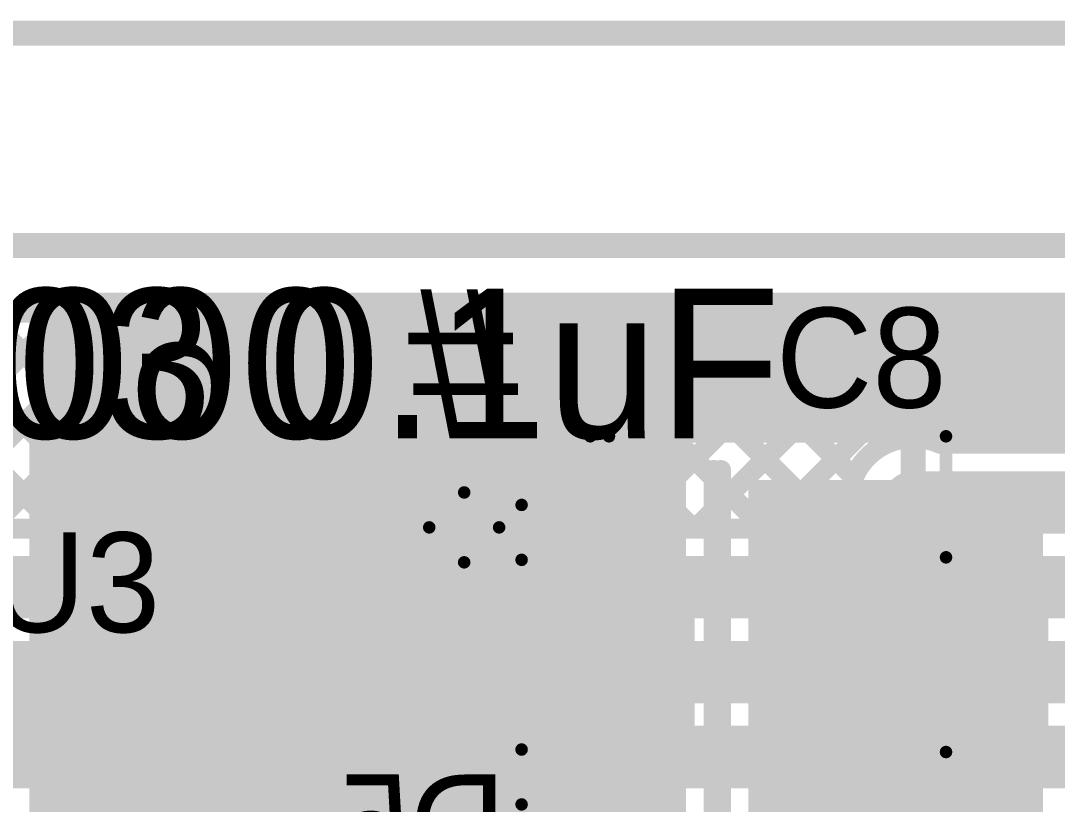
# Model space of a CAD drawing. Header units: millimetres. Extents: x 0.84 to 3.69, y 1.83 to 3.72.
# Drawn here: x 1.3565 to 1.7717, y 3.3831 to 3.697 of the extents above; entities that cross this region are included whole.
import ezdxf

# ---------------------------------------------------------------- set-up
doc = ezdxf.new("R2010")
doc.units = ezdxf.units.MM
doc.header["$MEASUREMENT"] = 0
for name, color, linetype in [('BottomLayer', 5, 'Continuous'), ('BottomOverlay', 54, 'Continuous'), ('BottomSolder', 6, 'Continuous'), ('Mechanical1', 6, 'Continuous'), ('Mechanical2', 216, 'Continuous'), ('MultiLayer', 9, 'Continuous'), ('TopLayer', 1, 'Continuous'), ('TopOverlay', 2, 'Continuous'), ('TopPaste', 8, 'Continuous'), ('TopSolder', 216, 'Continuous'), ('ViaHoleLayer', 16, 'Continuous')]:
    doc.layers.add(name, color=color, linetype=linetype)

# ---------------------------------------------------------------- blocks, each defined once
blk = doc.blocks.new('RVT1E100M0405_14')
at = {"layer": 'TopLayer'}
for points in [[(-0.12205, -0.0315), (-0.01969, -0.0315), (-0.12205, 0.0315), (-0.01969, 0.0315)], [(0.01969, -0.0315), (0.12205, -0.0315), (0.01969, 0.0315), (0.12205, 0.0315)]]:
    blk.add_solid(points, dxfattribs=at)
at = {"layer": 'TopOverlay', "const_width": 0.005}
for points in [[(-0.085, 0.06), (-0.0575, 0.0875)], [(-0.0575, 0.0875), (-0.05, 0.0875)], [(-0.05, 0.0875), (0.085, 0.0875)], [(0.085, 0.039), (0.085, 0.0875)], [(-0.108, 0.037), (-0.108, 0.065)], [(-0.085, 0.06), (-0.085, 0.038)], [(-0.122, 0.051), (-0.094, 0.051)], [(-0.085, -0.06), (-0.085, -0.038)], [(0.085, -0.0875), (0.085, -0.039)], [(-0.085, -0.06), (-0.0575, -0.0875)], [(-0.0575, -0.0875), (-0.05, -0.0875)], [(-0.05, -0.0875), (0.085, -0.0875)]]:
    blk.add_lwpolyline(points, dxfattribs=at)
at = {"layer": 'TopOverlay', "const_width": 0.0025}
for points in [[(-0.05875, 0.0875, 1), (-0.05625, 0.0875, 1)], [(-0.05875, 0.0875, 1), (-0.05625, 0.0875, 1)], [(-0.05125, 0.0875, 1), (-0.04875, 0.0875, 1)], [(-0.05125, 0.0875, 1), (-0.04875, 0.0875, 1)], [(0.08375, 0.0875, 1), (0.08625, 0.0875, 1)], [(0.08375, 0.0875, 1), (0.08625, 0.0875, 1)], [(-0.10925, 0.065, 1), (-0.10675, 0.065, 1)], [(-0.08625, 0.06, 1), (-0.08375, 0.06, 1)], [(-0.08625, 0.06, 1), (-0.08375, 0.06, 1)], [(-0.12325, 0.051, 1), (-0.12075, 0.051, 1)], [(-0.09525, 0.051, 1), (-0.09275, 0.051, 1)], [(-0.10925, 0.037, 1), (-0.10675, 0.037, 1)], [(-0.08625, 0.038, 1), (-0.08375, 0.038, 1)], [(0.08375, 0.039, 1), (0.08625, 0.039, 1)], [(-0.08625, -0.038, 1), (-0.08375, -0.038, 1)], [(0.08375, -0.039, 1), (0.08625, -0.039, 1)], [(-0.08625, -0.06, 1), (-0.08375, -0.06, 1)], [(-0.08625, -0.06, 1), (-0.08375, -0.06, 1)], [(-0.05875, -0.0875, 1), (-0.05625, -0.0875, 1)], [(-0.05875, -0.0875, 1), (-0.05625, -0.0875, 1)], [(-0.05125, -0.0875, 1), (-0.04875, -0.0875, 1)], [(-0.05125, -0.0875, 1), (-0.04875, -0.0875, 1)], [(0.08375, -0.0875, 1), (0.08625, -0.0875, 1)], [(0.08375, -0.0875, 1), (0.08625, -0.0875, 1)]]:
    blk.add_lwpolyline(points, format="xyb", close=True, dxfattribs=at)
at = {"layer": 'TopPaste'}
for points in [[(-0.12205, -0.0315), (-0.01969, -0.0315), (-0.12205, 0.0315), (-0.01969, 0.0315)], [(0.01969, -0.0315), (0.12205, -0.0315), (0.01969, 0.0315), (0.12205, 0.0315)]]:
    blk.add_solid(points, dxfattribs=at)
at = {"layer": 'TopSolder'}
for points in [[(-0.12605, -0.0355), (-0.01569, -0.0355), (-0.12605, 0.0355), (-0.01569, 0.0355)], [(0.01569, -0.0355), (0.12605, -0.0355), (0.01569, 0.0355), (0.12605, 0.0355)]]:
    blk.add_solid(points, dxfattribs=at)
blk = doc.blocks.new('SOT_223_34')
at = {"layer": 'TopLayer'}
for points in [[(-0.0748, 0.08071), (0.0748, 0.08071), (-0.0748, 0.15945), (0.0748, 0.15945)], [(-0.12008, -0.15945), (-0.06102, -0.15945), (-0.12008, -0.08071), (-0.06102, -0.08071)], [(-0.02953, -0.15945), (0.02953, -0.15945), (-0.02953, -0.08071), (0.02953, -0.08071)], [(0.06102, -0.15945), (0.12008, -0.15945), (0.06102, -0.08071), (0.12008, -0.08071)]]:
    blk.add_solid(points, dxfattribs=at)
at = {"layer": 'TopOverlay', "const_width": 0.01}
for points in [[(-0.132, 0.071), (-0.132, -0.072)], [(-0.132, 0.071), (0.132, 0.071)], [(0.132, 0.071), (0.132, -0.072)], [(-0.132, -0.072), (0.132, -0.072)]]:
    blk.add_lwpolyline(points, dxfattribs=at)
at = {"layer": 'TopOverlay'}
for points, const_width in [([(-0.1345, 0.071, 1), (-0.1295, 0.071, 1)], 0.005), ([(-0.1345, 0.071, 1), (-0.1295, 0.071, 1)], 0.005), ([(0.1295, 0.071, 1), (0.1345, 0.071, 1)], 0.005), ([(0.1295, 0.071, 1), (0.1345, 0.071, 1)], 0.005), ([(-0.1345, -0.072, 1), (-0.1295, -0.072, 1)], 0.005), ([(-0.1345, -0.072, 1), (-0.1295, -0.072, 1)], 0.005), ([(0.1295, -0.072, 1), (0.1345, -0.072, 1)], 0.005), ([(0.1295, -0.072, 1), (0.1345, -0.072, 1)], 0.005), ([(-0.133, -0.11, 1), (-0.149, -0.11, 1)], 0.01969), ([(-0.15392, -0.11, 1), (-0.14408, -0.11, 1)], 0.00984), ([(-0.13792, -0.11, 1), (-0.12808, -0.11, 1)], 0.00984)]:
    blk.add_lwpolyline(points, format="xyb", close=True, dxfattribs=dict(at, const_width=const_width))
at = {"layer": 'TopPaste'}
for points in [[(-0.0748, 0.08071), (0.0748, 0.08071), (-0.0748, 0.15945), (0.0748, 0.15945)], [(-0.12008, -0.15945), (-0.06102, -0.15945), (-0.12008, -0.08071), (-0.06102, -0.08071)], [(-0.02953, -0.15945), (0.02953, -0.15945), (-0.02953, -0.08071), (0.02953, -0.08071)], [(0.06102, -0.15945), (0.12008, -0.15945), (0.06102, -0.08071), (0.12008, -0.08071)]]:
    blk.add_solid(points, dxfattribs=at)
at = {"layer": 'TopSolder'}
for points in [[(-0.0788, 0.07671), (0.0788, 0.07671), (-0.0788, 0.16345), (0.0788, 0.16345)], [(-0.12408, -0.16345), (-0.05702, -0.16345), (-0.12408, -0.07671), (-0.05702, -0.07671)], [(-0.03353, -0.16345), (0.03353, -0.16345), (-0.03353, -0.07671), (0.03353, -0.07671)], [(0.05702, -0.16345), (0.12408, -0.16345), (0.05702, -0.07671), (0.12408, -0.07671)]]:
    blk.add_solid(points, dxfattribs=at)

msp = doc.modelspace()

# ---------------------------------------------------------------- linework, layer by layer
at = {"layer": 'BottomLayer'}
for points, const_width in [([(1.14635, 3.58), (2.52129, 3.58)], 0.008), ([(1.2849, 3.58), (1.3714, 3.4935)], 0.008), ([(1.28733, 3.4935), (1.37383, 3.58)], 0.008), ([(1.31318, 3.58), (1.39968, 3.4935)], 0.008), ([(1.31561, 3.4935), (1.40211, 3.58)], 0.008), ([(1.34147, 3.58), (1.42797, 3.4935)], 0.008), ([(1.34389, 3.4935), (1.43039, 3.58)], 0.008), ([(1.36975, 3.58), (1.45625, 3.4935)], 0.008), ([(1.37218, 3.4935), (1.45868, 3.58)], 0.008), ([(1.39803, 3.58), (1.48453, 3.4935)], 0.008), ([(1.40046, 3.4935), (1.48696, 3.58)], 0.008), ([(1.42632, 3.58), (1.51282, 3.4935)], 0.008), ([(1.42875, 3.4935), (1.51525, 3.58)], 0.008), ([(1.4546, 3.58), (1.5411, 3.4935)], 0.008), ([(1.45703, 3.4935), (1.54353, 3.58)], 0.008), ([(1.48289, 3.58), (1.56939, 3.4935)], 0.008), ([(1.48532, 3.4935), (1.57182, 3.58)], 0.008), ([(1.51117, 3.58), (1.59767, 3.4935)], 0.008), ([(1.5136, 3.4935), (1.6001, 3.58)], 0.008), ([(1.53946, 3.58), (1.62596, 3.4935)], 0.008), ([(1.54188, 3.4935), (1.62838, 3.58)], 0.008), ([(1.56774, 3.58), (1.65424, 3.4935)], 0.008), ([(1.57017, 3.4935), (1.65667, 3.58)], 0.008), ([(1.59602, 3.58), (1.68252, 3.4935)], 0.008), ([(1.59845, 3.4935), (1.68495, 3.58)], 0.008), ([(1.62431, 3.58), (1.69024, 3.51407)], 0.008), ([(1.62674, 3.4935), (1.71324, 3.58)], 0.008), ([(1.65259, 3.58), (1.70457, 3.52803)], 0.008), ([(1.65502, 3.4935), (1.74152, 3.58)], 0.008), ([(1.68088, 3.58), (1.73338, 3.5275)], 0.008), ([(1.70916, 3.58), (1.76166, 3.5275)], 0.008), ([(1.71911, 3.5293), (1.76981, 3.58)], 0.008), ([(1.73745, 3.58), (1.78995, 3.5275)], 0.008), ([(1.74559, 3.5275), (1.79809, 3.58)], 0.008), ([(1.76573, 3.58), (1.81823, 3.5275)], 0.008), ([(1.77387, 3.5275), (1.82637, 3.58)], 0.008), ([(1.714, 3.504), (1.714, 3.52581)], 0.01), ([(1.72468, 3.5275), (1.975, 3.5275)], 0.008), ([(1.714, 3.504), (1.975, 3.504)], 0.025), ([(1.69219, 3.504), (1.714, 3.504)], 0.01), ([(1.68331, 3.4935), (1.6887, 3.49889)], 0.008), ([(1.268, 3.4935), (1.69042, 3.4935)], 0.008), ([(1.268, 3.47), (1.95825, 3.47)], 0.025), ([(1.29, 3.436), (1.947, 3.436)], 0.025), ([(1.317, 3.402), (1.93575, 3.402)], 0.025)]:
    msp.add_lwpolyline(points, dxfattribs=dict(at, const_width=const_width))
for points, const_width in [([(1.36775, 3.58, 1), (1.37175, 3.58, 1)], 0.004), ([(1.37183, 3.58, 1), (1.37583, 3.58, 1)], 0.004), ([(1.39603, 3.58, 1), (1.40003, 3.58, 1)], 0.004), ([(1.40011, 3.58, 1), (1.40411, 3.58, 1)], 0.004), ([(1.42432, 3.58, 1), (1.42832, 3.58, 1)], 0.004), ([(1.42839, 3.58, 1), (1.43239, 3.58, 1)], 0.004), ([(1.4526, 3.58, 1), (1.4566, 3.58, 1)], 0.004), ([(1.45668, 3.58, 1), (1.46068, 3.58, 1)], 0.004), ([(1.48089, 3.58, 1), (1.48489, 3.58, 1)], 0.004), ([(1.48496, 3.58, 1), (1.48896, 3.58, 1)], 0.004), ([(1.50917, 3.58, 1), (1.51317, 3.58, 1)], 0.004), ([(1.51325, 3.58, 1), (1.51725, 3.58, 1)], 0.004), ([(1.53746, 3.58, 1), (1.54146, 3.58, 1)], 0.004), ([(1.54153, 3.58, 1), (1.54553, 3.58, 1)], 0.004), ([(1.56574, 3.58, 1), (1.56974, 3.58, 1)], 0.004), ([(1.56982, 3.58, 1), (1.57382, 3.58, 1)], 0.004), ([(1.59402, 3.58, 1), (1.59802, 3.58, 1)], 0.004), ([(1.5981, 3.58, 1), (1.6021, 3.58, 1)], 0.004), ([(1.62231, 3.58, 1), (1.62631, 3.58, 1)], 0.004), ([(1.62638, 3.58, 1), (1.63038, 3.58, 1)], 0.004), ([(1.65059, 3.58, 1), (1.65459, 3.58, 1)], 0.004), ([(1.65467, 3.58, 1), (1.65867, 3.58, 1)], 0.004), ([(1.67888, 3.58, 1), (1.68288, 3.58, 1)], 0.004), ([(1.68295, 3.58, 1), (1.68695, 3.58, 1)], 0.004), ([(1.70716, 3.58, 1), (1.71116, 3.58, 1)], 0.004), ([(1.71124, 3.58, 1), (1.71524, 3.58, 1)], 0.004), ([(1.73545, 3.58, 1), (1.73945, 3.58, 1)], 0.004), ([(1.73952, 3.58, 1), (1.74352, 3.58, 1)], 0.004), ([(1.76373, 3.58, 1), (1.76773, 3.58, 1)], 0.004), ([(1.76781, 3.58, 1), (1.77181, 3.58, 1)], 0.004), ([(1.70257, 3.52803, 1), (1.70657, 3.52803, 1)], 0.004), ([(1.7115, 3.52581, 1), (1.7165, 3.52581, 1)], 0.005), ([(1.71711, 3.5293, 1), (1.72111, 3.5293, 1)], 0.004), ([(1.72268, 3.5275, 1), (1.72668, 3.5275, 1)], 0.004), ([(1.72268, 3.5275, 1), (1.72668, 3.5275, 1)], 0.004), ([(1.73138, 3.5275, 1), (1.73538, 3.5275, 1)], 0.004), ([(1.74359, 3.5275, 1), (1.74759, 3.5275, 1)], 0.004), ([(1.75966, 3.5275, 1), (1.76366, 3.5275, 1)], 0.004), ([(1.77187, 3.5275, 1), (1.77587, 3.5275, 1)], 0.004), ([(1.68824, 3.51407, 1), (1.69224, 3.51407, 1)], 0.004), ([(1.70775, 3.504, 1), (1.72025, 3.504, 1)], 0.0125), ([(1.70809, 3.504, 1), (1.71991, 3.504, 1)], 0.01181), ([(1.68969, 3.504, 1), (1.69469, 3.504, 1)], 0.005), ([(1.7115, 3.504, 1), (1.7165, 3.504, 1)], 0.005), ([(1.7115, 3.504, 1), (1.7165, 3.504, 1)], 0.005), ([(1.6867, 3.49889, 1), (1.6907, 3.49889, 1)], 0.004), ([(1.3694, 3.4935, 1), (1.3734, 3.4935, 1)], 0.004), ([(1.37018, 3.4935, 1), (1.37418, 3.4935, 1)], 0.004), ([(1.39768, 3.4935, 1), (1.40168, 3.4935, 1)], 0.004), ([(1.39846, 3.4935, 1), (1.40246, 3.4935, 1)], 0.004), ([(1.42597, 3.4935, 1), (1.42997, 3.4935, 1)], 0.004), ([(1.42675, 3.4935, 1), (1.43075, 3.4935, 1)], 0.004), ([(1.45425, 3.4935, 1), (1.45825, 3.4935, 1)], 0.004), ([(1.45503, 3.4935, 1), (1.45903, 3.4935, 1)], 0.004), ([(1.48253, 3.4935, 1), (1.48653, 3.4935, 1)], 0.004), ([(1.48332, 3.4935, 1), (1.48732, 3.4935, 1)], 0.004), ([(1.51082, 3.4935, 1), (1.51482, 3.4935, 1)], 0.004), ([(1.5116, 3.4935, 1), (1.5156, 3.4935, 1)], 0.004), ([(1.5391, 3.4935, 1), (1.5431, 3.4935, 1)], 0.004), ([(1.53988, 3.4935, 1), (1.54388, 3.4935, 1)], 0.004), ([(1.56739, 3.4935, 1), (1.57139, 3.4935, 1)], 0.004), ([(1.56817, 3.4935, 1), (1.57217, 3.4935, 1)], 0.004), ([(1.59567, 3.4935, 1), (1.59967, 3.4935, 1)], 0.004), ([(1.59645, 3.4935, 1), (1.60045, 3.4935, 1)], 0.004), ([(1.62396, 3.4935, 1), (1.62796, 3.4935, 1)], 0.004), ([(1.62474, 3.4935, 1), (1.62874, 3.4935, 1)], 0.004), ([(1.65224, 3.4935, 1), (1.65624, 3.4935, 1)], 0.004), ([(1.65302, 3.4935, 1), (1.65702, 3.4935, 1)], 0.004), ([(1.68052, 3.4935, 1), (1.68452, 3.4935, 1)], 0.004), ([(1.68131, 3.4935, 1), (1.68531, 3.4935, 1)], 0.004), ([(1.68842, 3.4935, 1), (1.69242, 3.4935, 1)], 0.004), ([(1.68842, 3.4935, 1), (1.69242, 3.4935, 1)], 0.004)]:
    msp.add_lwpolyline(points, format="xyb", close=True, dxfattribs=dict(at, const_width=const_width))
at = {"layer": 'BottomLayer', "const_width": 0.008}
msp.add_lwpolyline([(1.69042, 3.4935, -0.690076), (1.72468, 3.5275)], format="xyb", dxfattribs=at)
at = {"layer": 'BottomSolder', "const_width": 0.00991}
msp.add_lwpolyline([(1.70905, 3.504, 1), (1.71895, 3.504, 1)], format="xyb", close=True, dxfattribs=at)
at = {"layer": 'Mechanical1', "const_width": 0.01}
msp.add_lwpolyline([(1.001, 3.692), (1.97259, 3.692)], dxfattribs=at)
at = {"layer": 'Mechanical2', "const_width": 0.01}
msp.add_lwpolyline([(1.001, 3.607), (3.548, 3.607)], dxfattribs=at)
at = {"layer": 'MultiLayer', "const_width": 0.01181}
msp.add_lwpolyline([(1.70809, 3.504, 1), (1.71991, 3.504, 1)], format="xyb", close=True, dxfattribs=at)
at = {"layer": 'TopLayer'}
for points, const_width in [([(1.634, 3.34), (1.634, 3.517)], 0.008), ([(1.637, 3.206), (1.637, 3.517)], 0.008), ([(1.634, 3.51374), (1.637, 3.51074)], 0.008), ([(1.634, 3.50076), (1.637, 3.50376)], 0.008), ([(1.634, 3.48546), (1.637, 3.48246)], 0.008), ([(1.634, 3.47248), (1.637, 3.47548)], 0.008), ([(1.634, 3.45717), (1.637, 3.45417)], 0.008), ([(1.634, 3.44419), (1.637, 3.44719)], 0.008), ([(1.713, 3.443), (1.77418, 3.443)], 0.01), ([(1.634, 3.42889), (1.637, 3.42589)], 0.008), ([(1.178, 3.416), (1.461, 3.416)], 0.025), ([(1.634, 3.41591), (1.637, 3.41891)], 0.008), ([(1.634, 3.4006), (1.637, 3.3976)], 0.008), ([(1.634, 3.38763), (1.637, 3.39063)], 0.008)]:
    msp.add_lwpolyline(points, dxfattribs=dict(at, const_width=const_width))
for points, const_width in [([(1.632, 3.517, 1), (1.636, 3.517, 1)], 0.004), ([(1.635, 3.517, 1), (1.639, 3.517, 1)], 0.004), ([(1.632, 3.51374, 1), (1.636, 3.51374, 1)], 0.004), ([(1.635, 3.51074, 1), (1.639, 3.51074, 1)], 0.004), ([(1.70809, 3.504, 1), (1.71991, 3.504, 1)], 0.01181), ([(1.632, 3.50076, 1), (1.636, 3.50076, 1)], 0.004), ([(1.635, 3.50376, 1), (1.639, 3.50376, 1)], 0.004), ([(1.632, 3.48546, 1), (1.636, 3.48546, 1)], 0.004), ([(1.635, 3.48246, 1), (1.639, 3.48246, 1)], 0.004), ([(1.635, 3.47548, 1), (1.639, 3.47548, 1)], 0.004), ([(1.632, 3.47248, 1), (1.636, 3.47248, 1)], 0.004), ([(1.632, 3.45717, 1), (1.636, 3.45717, 1)], 0.004), ([(1.635, 3.45417, 1), (1.639, 3.45417, 1)], 0.004), ([(1.635, 3.44719, 1), (1.639, 3.44719, 1)], 0.004), ([(1.632, 3.44419, 1), (1.636, 3.44419, 1)], 0.004), ([(1.7105, 3.443, 1), (1.7155, 3.443, 1)], 0.005), ([(1.77168, 3.443, 1), (1.77668, 3.443, 1)], 0.005), ([(1.632, 3.42889, 1), (1.636, 3.42889, 1)], 0.004), ([(1.635, 3.42589, 1), (1.639, 3.42589, 1)], 0.004), ([(1.45475, 3.416, 1), (1.46725, 3.416, 1)], 0.0125), ([(1.635, 3.41891, 1), (1.639, 3.41891, 1)], 0.004), ([(1.632, 3.41591, 1), (1.636, 3.41591, 1)], 0.004), ([(1.632, 3.4006, 1), (1.636, 3.4006, 1)], 0.004), ([(1.635, 3.3976, 1), (1.639, 3.3976, 1)], 0.004), ([(1.635, 3.39063, 1), (1.639, 3.39063, 1)], 0.004), ([(1.632, 3.38763, 1), (1.636, 3.38763, 1)], 0.004)]:
    msp.add_lwpolyline(points, format="xyb", close=True, dxfattribs=dict(at, const_width=const_width))
for points in [[(1.623, 3.351), (1.623, 3.588), (1.36, 3.351), (1.36, 3.588)], [(1.792, 3.528), (1.792, 3.588), (1.611, 3.528), (1.611, 3.588)], [(1.648, 2.952), (1.766, 2.952), (1.648, 3.513), (1.766, 3.513)]]:
    msp.add_solid(points, dxfattribs=at)
at = {"layer": 'TopSolder', "const_width": 0.00991}
msp.add_lwpolyline([(1.70905, 3.504, 1), (1.71895, 3.504, 1)], format="xyb", close=True, dxfattribs=at)
at = {"layer": 'ViaHoleLayer', "const_width": 0.00591}
msp.add_lwpolyline([(1.71105, 3.504, 1), (1.71695, 3.504, 1)], format="xyb", close=True, dxfattribs=at)

# ---------------------------------------------------------------- block references
for name, p, rotation in [('RVT1E100M0405_14', (1.64213, 3.443), 360), ('SOT_223_34', (1.339, 3.308), 90)]:
    msp.add_blockref(name, p, dxfattribs=dict(rotation=rotation))

# ---------------------------------------------------------------- texts
at = {"layer": 'BottomOverlay', "text_generation_flag": 2}
msp.add_text('# 0603 0.1uF', height=0.06, rotation=360, dxfattribs=at).set_placement((1.556, 3.5297))
msp.add_text('D5', height=0.04, dxfattribs=at).set_placement((1.551, 3.355))
at = {"layer": 'TopOverlay'}
msp.add_text('# 0603 0.1uF', height=0.06, rotation=360, dxfattribs=at).set_placement((1.188, 3.5297))
for s, p in [('C8', (1.659, 3.542)), ('U3', (1.344, 3.452))]:
    msp.add_text(s, height=0.04, dxfattribs=at).set_placement(p)

doc.saveas('drawing.dxf')
